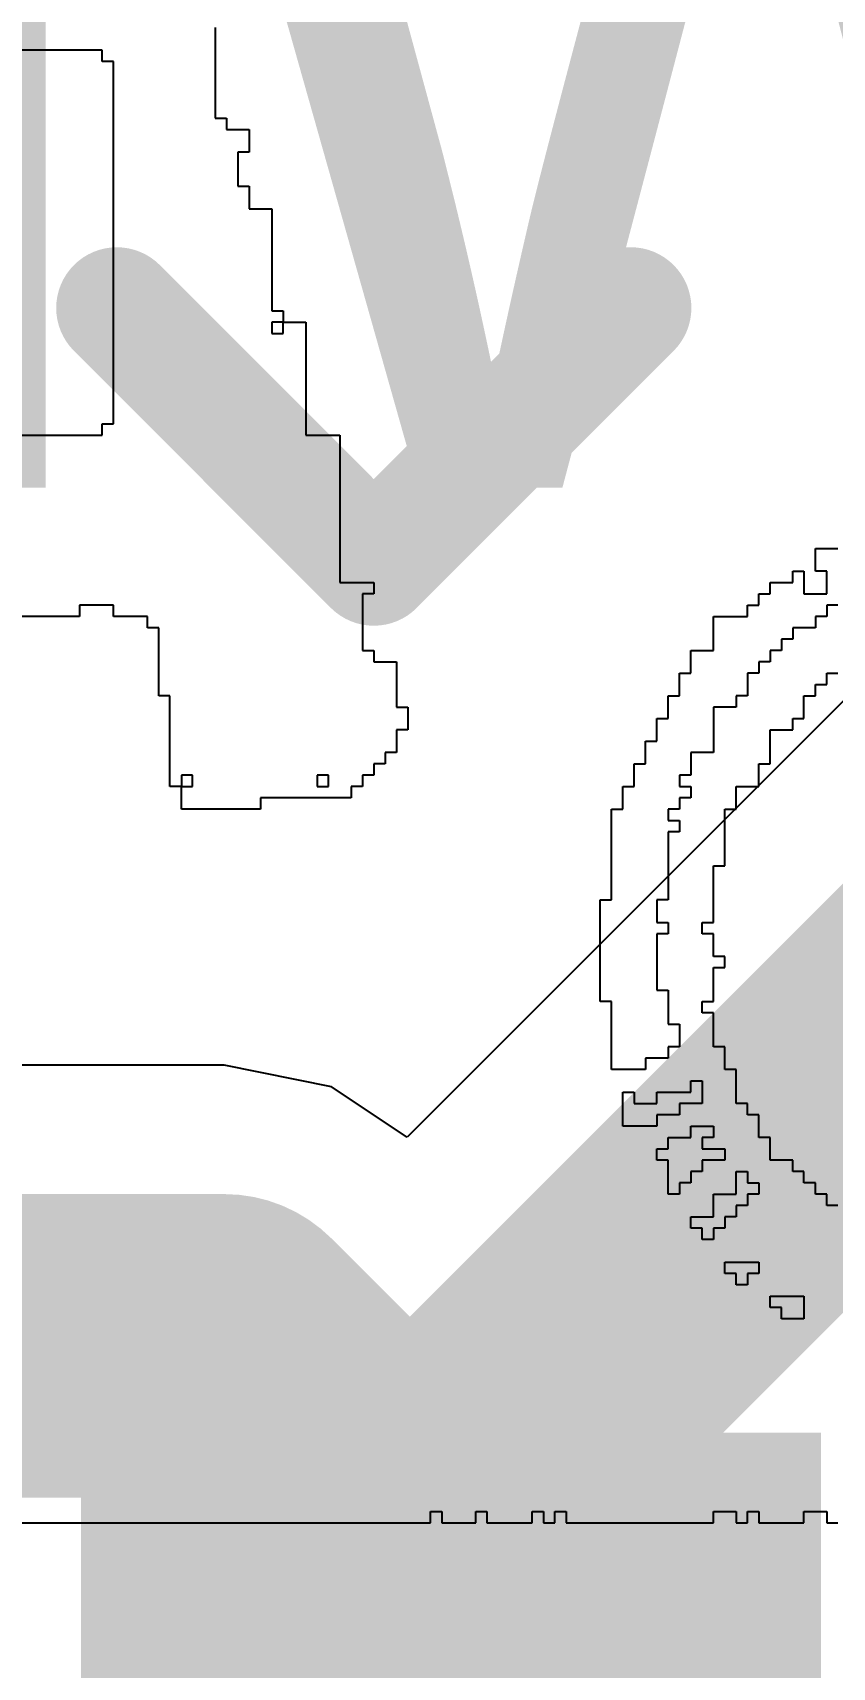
# Model space of a CAD drawing. Header units: millimetres. Extents: x 0 to 168, y 0 to 109.
# Drawn here: x 82.369 to 83.686, y 70.194 to 72.886 of the extents above; entities that cross this region are included whole.
import ezdxf

# ---------------------------------------------------------------- set-up
doc = ezdxf.new("R2010")
doc.units = ezdxf.units.MM
for name, color, linetype in [('BottomOverlay', 54, 'Continuous'), ('TopLayer', 1, 'Continuous'), ('TopOverlay', 2, 'Continuous'), ('TopPaste', 8, 'Continuous'), ('TopSolder', 216, 'Continuous')]:
    doc.layers.add(name, color=color, linetype=linetype)
doc.styles.add('Arial', font='arial.ttf', dxfattribs={"height": 0.2})

# ---------------------------------------------------------------- blocks, each defined once
blk = doc.blocks.new('___________2')
at = {"layer": 'TopLayer'}
blk.add_hatch(color=1, dxfattribs=at).paths.add_polyline_path([(0.45085, 0.508), (1.26365, 0.508), (1.26365, -0.508), (0.45085, -0.508)])
at = {"layer": 'TopPaste'}
blk.add_hatch(color=8, dxfattribs=at).paths.add_polyline_path([(0.45085, 0.508), (1.26365, 0.508), (1.26365, -0.508), (0.45085, -0.508)])
at = {"layer": 'TopSolder'}
blk.add_hatch(color=216, dxfattribs=at).paths.add_polyline_path([(0.34925, 0.6096), (1.36525, 0.6096), (1.36525, -0.6096), (0.34925, -0.6096)])
blk = doc.blocks.new('HDR1X6H_50')
at = {"layer": 'TopOverlay', "const_width": 0.2}
for points in [[(12.2767, -5.9267), (12.7, -6.35)], [(12.7, -6.35), (13.1233, -5.9267)]]:
    blk.add_lwpolyline(points, dxfattribs=at)
at = {"layer": 'TopOverlay', "const_width": 0.1}
for points in [[(12.2267, -5.9267, 1), (12.3267, -5.9267, 1)], [(13.0733, -5.9267, 1), (13.1733, -5.9267, 1)], [(12.65, -6.35, 1), (12.75, -6.35, 1)], [(12.65, -6.35, 1), (12.75, -6.35, 1)]]:
    blk.add_lwpolyline(points, format="xyb", close=True, dxfattribs=at)

msp = doc.modelspace()

# ---------------------------------------------------------------- linework, layer by layer
at = {"layer": 'BottomOverlay'}
for p, q in [((82.6698, 72.8941), (82.6698, 72.8755)), ((82.6698, 72.8755), (82.6698, 72.8568)), ((82.4833, 72.8568), (82.1662, 72.8568)), ((82.4833, 72.8382), (82.4833, 72.8568)), ((82.6698, 72.8568), (82.6698, 72.8382)), ((82.502, 72.8382), (82.4833, 72.8382)), ((82.502, 72.8195), (82.502, 72.8382)), ((82.502, 72.8009), (82.502, 72.8195)), ((82.6698, 72.8382), (82.6698, 72.8195)), ((82.6698, 72.8195), (82.6698, 72.8009)), ((82.502, 72.7822), (82.502, 72.8009)), ((82.6698, 72.8009), (82.6698, 72.7822)), ((82.502, 72.7636), (82.502, 72.7822)), ((82.502, 72.7449), (82.502, 72.7636)), ((82.6698, 72.7822), (82.6698, 72.7636)), ((82.6698, 72.7636), (82.6698, 72.7449)), ((82.502, 72.7263), (82.502, 72.7449)), ((82.6698, 72.7449), (82.6885, 72.7449)), ((82.6885, 72.7449), (82.6885, 72.7263)), ((82.502, 72.7076), (82.502, 72.7263)), ((82.6885, 72.7263), (82.7258, 72.7263)), ((82.7258, 72.7263), (82.7258, 72.7076)), ((82.502, 72.689), (82.502, 72.7076)), ((82.502, 72.6703), (82.502, 72.689)), ((82.7258, 72.689), (82.7072, 72.689)), ((82.7072, 72.689), (82.7072, 72.6703)), ((82.7258, 72.7076), (82.7258, 72.689)), ((82.502, 72.6516), (82.502, 72.6703)), ((82.7072, 72.6703), (82.7072, 72.6516)), ((82.502, 72.633), (82.502, 72.6516)), ((82.502, 72.6143), (82.502, 72.633)), ((82.7072, 72.6516), (82.7072, 72.633)), ((82.7072, 72.633), (82.7258, 72.633)), ((82.7258, 72.633), (82.7258, 72.6143)), ((82.502, 72.5957), (82.502, 72.6143)), ((82.7258, 72.6143), (82.7258, 72.5957)), ((82.502, 72.577), (82.502, 72.5957)), ((82.502, 72.5584), (82.502, 72.577)), ((82.7258, 72.5957), (82.7631, 72.5957)), ((82.7631, 72.5957), (82.7631, 72.577)), ((82.7631, 72.577), (82.7631, 72.5584)), ((82.502, 72.5397), (82.502, 72.5584)), ((82.7631, 72.5584), (82.7631, 72.5397)), ((82.502, 72.5211), (82.502, 72.5397)), ((82.7631, 72.5397), (82.7631, 72.5211)), ((82.502, 72.5024), (82.502, 72.5211)), ((82.502, 72.4838), (82.502, 72.5024)), ((82.7631, 72.5211), (82.7631, 72.5024)), ((82.7631, 72.5024), (82.7631, 72.4838)), ((82.502, 72.4651), (82.502, 72.4838)), ((82.7631, 72.4838), (82.7631, 72.4651)), ((82.502, 72.4465), (82.502, 72.4651)), ((82.502, 72.4278), (82.502, 72.4465)), ((82.7631, 72.4651), (82.7631, 72.4465)), ((82.7631, 72.4465), (82.7631, 72.4278)), ((82.502, 72.4091), (82.502, 72.4278)), ((82.7631, 72.4278), (82.7818, 72.4278)), ((82.7818, 72.4278), (82.7818, 72.4091)), ((82.502, 72.3905), (82.502, 72.4091)), ((82.502, 72.3718), (82.502, 72.3905)), ((82.7818, 72.4091), (82.7631, 72.4091)), ((82.7631, 72.4091), (82.7631, 72.3905)), ((82.7631, 72.3905), (82.7818, 72.3905)), ((82.7818, 72.4091), (82.8191, 72.4091)), ((82.7818, 72.3905), (82.7818, 72.4091)), ((82.8191, 72.4091), (82.8191, 72.3905)), ((82.8191, 72.3905), (82.8191, 72.3718)), ((82.502, 72.3532), (82.502, 72.3718)), ((82.8191, 72.3718), (82.8191, 72.3532)), ((82.502, 72.3345), (82.502, 72.3532)), ((82.502, 72.3159), (82.502, 72.3345)), ((82.8191, 72.3532), (82.8191, 72.3345)), ((82.8191, 72.3345), (82.8191, 72.3159)), ((82.502, 72.2972), (82.502, 72.3159)), ((82.8191, 72.3159), (82.8191, 72.2972)), ((82.502, 72.2786), (82.502, 72.2972)), ((82.8191, 72.2972), (82.8191, 72.2786)), ((82.502, 72.2599), (82.502, 72.2786)), ((82.502, 72.2413), (82.502, 72.2599)), ((82.8191, 72.2786), (82.8191, 72.2599)), ((82.8191, 72.2599), (82.8191, 72.2413)), ((82.4833, 72.2226), (82.4833, 72.2413)), ((82.4833, 72.2413), (82.502, 72.2413)), ((82.8191, 72.2413), (82.8191, 72.2226)), ((82.2968, 72.2226), (82.4833, 72.2226)), ((82.8191, 72.2226), (82.875, 72.2226)), ((82.875, 72.2226), (82.875, 72.204)), ((82.875, 72.204), (82.875, 72.1853)), ((82.875, 72.1853), (82.875, 72.1667)), ((82.875, 72.1667), (82.875, 72.148)), ((82.875, 72.148), (82.875, 72.1293)), ((82.875, 72.1293), (82.875, 72.1107)), ((82.875, 72.1107), (82.875, 72.092)), ((82.875, 72.092), (82.875, 72.0734)), ((82.875, 72.0734), (82.875, 72.0547)), ((82.875, 72.0547), (82.875, 72.0361)), ((82.875, 72.0361), (82.875, 72.0174)), ((82.875, 72.0174), (82.875, 71.9988)), ((83.6585, 72.0174), (83.6585, 72.0361)), ((83.6585, 72.0361), (83.6958, 72.0361)), ((83.6585, 71.9988), (83.6585, 72.0174)), ((82.875, 71.9988), (82.875, 71.9801)), ((83.6212, 71.9801), (83.6212, 71.9988)), ((83.6212, 71.9988), (83.6398, 71.9988)), ((83.6398, 71.9988), (83.6398, 71.9801)), ((83.6772, 71.9988), (83.6585, 71.9988)), ((83.6772, 71.9801), (83.6772, 71.9988)), ((82.875, 71.9801), (82.931, 71.9801)), ((82.931, 71.9615), (82.9123, 71.9615)), ((82.9123, 71.9615), (82.9123, 71.9428)), ((82.931, 71.9801), (82.931, 71.9615)), ((83.5652, 71.9428), (83.5652, 71.9615)), ((83.5652, 71.9615), (83.5839, 71.9615)), ((83.5839, 71.9615), (83.5839, 71.9801)), ((83.5839, 71.9801), (83.6212, 71.9801)), ((83.6398, 71.9801), (83.6398, 71.9615)), ((83.6398, 71.9615), (83.6772, 71.9615)), ((83.6772, 71.9615), (83.6772, 71.9801)), ((82.502, 71.9428), (82.446, 71.9428)), ((82.446, 71.9428), (82.446, 71.9241)), ((82.502, 71.9241), (82.502, 71.9428)), ((82.9123, 71.9428), (82.9123, 71.9241)), ((83.5466, 71.9241), (83.5466, 71.9428)), ((83.5466, 71.9428), (83.5652, 71.9428)), ((83.6958, 71.9428), (83.6772, 71.9428)), ((83.6772, 71.9428), (83.6772, 71.9241)), ((82.446, 71.9241), (82.1662, 71.9241)), ((82.5579, 71.9241), (82.502, 71.9241)), ((82.5579, 71.9055), (82.5579, 71.9241)), ((82.5766, 71.9055), (82.5579, 71.9055)), ((82.5766, 71.8868), (82.5766, 71.9055)), ((82.9123, 71.9241), (82.9123, 71.9055)), ((82.9123, 71.9055), (82.9123, 71.8868)), ((83.4906, 71.9055), (83.4906, 71.9241)), ((83.4906, 71.9241), (83.5466, 71.9241)), ((83.4906, 71.8868), (83.4906, 71.9055)), ((83.6585, 71.9055), (83.6212, 71.9055)), ((83.6212, 71.9055), (83.6212, 71.8868)), ((83.6772, 71.9241), (83.6585, 71.9241)), ((83.6585, 71.9241), (83.6585, 71.9055)), ((82.5766, 71.8682), (82.5766, 71.8868)), ((82.9123, 71.8868), (82.9123, 71.8682)), ((83.4906, 71.8682), (83.4906, 71.8868)), ((83.6212, 71.8868), (83.6025, 71.8868)), ((83.6025, 71.8868), (83.6025, 71.8682)), ((82.5766, 71.8495), (82.5766, 71.8682)), ((82.5766, 71.8309), (82.5766, 71.8495)), ((82.9123, 71.8682), (82.931, 71.8682)), ((82.931, 71.8682), (82.931, 71.8495)), ((82.931, 71.8495), (82.9683, 71.8495)), ((82.9683, 71.8495), (82.9683, 71.8309)), ((83.4533, 71.8495), (83.4533, 71.8682)), ((83.4533, 71.8682), (83.4906, 71.8682)), ((83.4533, 71.8309), (83.4533, 71.8495)), ((83.5839, 71.8495), (83.5652, 71.8495)), ((83.5652, 71.8495), (83.5652, 71.8309)), ((83.6025, 71.8682), (83.5839, 71.8682)), ((83.5839, 71.8682), (83.5839, 71.8495)), ((82.5766, 71.8122), (82.5766, 71.8309)), ((82.9683, 71.8309), (82.9683, 71.8122)), ((83.4347, 71.8122), (83.4347, 71.8309)), ((83.4347, 71.8309), (83.4533, 71.8309)), ((83.5652, 71.8309), (83.5466, 71.8309)), ((83.5466, 71.8309), (83.5466, 71.8122)), ((83.6772, 71.8122), (83.6772, 71.8309)), ((83.6772, 71.8309), (83.6958, 71.8309)), ((82.5766, 71.7936), (82.5766, 71.8122)), ((82.9683, 71.8122), (82.9683, 71.7936)), ((83.4347, 71.7936), (83.4347, 71.8122)), ((83.5466, 71.8122), (83.5466, 71.7936)), ((83.6585, 71.7936), (83.6585, 71.8122)), ((83.6585, 71.8122), (83.6772, 71.8122)), ((82.5952, 71.7936), (82.5766, 71.7936)), ((82.5952, 71.7749), (82.5952, 71.7936)), ((82.5952, 71.7563), (82.5952, 71.7749)), ((82.9683, 71.7936), (82.9683, 71.7749)), ((82.9683, 71.7749), (82.987, 71.7749)), ((82.987, 71.7749), (82.987, 71.7563)), ((83.416, 71.7749), (83.416, 71.7936)), ((83.416, 71.7936), (83.4347, 71.7936)), ((83.416, 71.7563), (83.416, 71.7749)), ((83.5279, 71.7749), (83.4906, 71.7749)), ((83.4906, 71.7749), (83.4906, 71.7563)), ((83.5466, 71.7936), (83.5279, 71.7936)), ((83.5279, 71.7936), (83.5279, 71.7749)), ((83.6398, 71.7749), (83.6398, 71.7936)), ((83.6398, 71.7936), (83.6585, 71.7936)), ((83.6398, 71.7563), (83.6398, 71.7749)), ((82.5952, 71.7376), (82.5952, 71.7563)), ((82.987, 71.7563), (82.987, 71.7376)), ((83.3973, 71.7376), (83.3973, 71.7563)), ((83.3973, 71.7563), (83.416, 71.7563)), ((83.4906, 71.7563), (83.4906, 71.7376)), ((83.6212, 71.7376), (83.6212, 71.7563)), ((83.6212, 71.7563), (83.6398, 71.7563)), ((82.5952, 71.719), (82.5952, 71.7376)), ((82.5952, 71.7003), (82.5952, 71.719)), ((82.987, 71.7376), (82.9683, 71.7376)), ((82.9683, 71.7376), (82.9683, 71.719)), ((82.9683, 71.719), (82.9683, 71.7003)), ((83.3787, 71.7003), (83.3787, 71.719)), ((83.3787, 71.719), (83.3973, 71.719)), ((83.3973, 71.719), (83.3973, 71.7376)), ((83.4906, 71.7376), (83.4906, 71.719)), ((83.4906, 71.719), (83.4906, 71.7003)), ((83.5839, 71.719), (83.5839, 71.7376)), ((83.5839, 71.7376), (83.6212, 71.7376)), ((83.5839, 71.7003), (83.5839, 71.719)), ((82.5952, 71.6816), (82.5952, 71.7003)), ((82.9683, 71.7003), (82.9497, 71.7003)), ((82.9497, 71.7003), (82.9497, 71.6816)), ((83.3787, 71.6816), (83.3787, 71.7003)), ((83.4906, 71.7003), (83.4533, 71.7003)), ((83.4533, 71.7003), (83.4533, 71.6816)), ((83.5839, 71.6816), (83.5839, 71.7003)), ((82.5952, 71.663), (82.5952, 71.6816)), ((82.5952, 71.6443), (82.5952, 71.663)), ((82.6325, 71.663), (82.6139, 71.663)), ((82.6139, 71.663), (82.6139, 71.6443)), ((82.6325, 71.6443), (82.6325, 71.663)), ((82.8564, 71.663), (82.8377, 71.663)), ((82.8377, 71.663), (82.8377, 71.6443)), ((82.8564, 71.6443), (82.8564, 71.663)), ((82.931, 71.663), (82.9123, 71.663)), ((82.9123, 71.663), (82.9123, 71.6443)), ((82.9497, 71.6816), (82.931, 71.6816)), ((82.931, 71.6816), (82.931, 71.663)), ((83.36, 71.663), (83.36, 71.6816)), ((83.36, 71.6816), (83.3787, 71.6816)), ((83.36, 71.6443), (83.36, 71.663)), ((83.4533, 71.663), (83.4347, 71.663)), ((83.4347, 71.663), (83.4347, 71.6443)), ((83.4533, 71.6816), (83.4533, 71.663)), ((83.5652, 71.663), (83.5652, 71.6816)), ((83.5652, 71.6816), (83.5839, 71.6816)), ((83.5652, 71.6443), (83.5652, 71.663)), ((82.6139, 71.6443), (82.5952, 71.6443)), ((82.6139, 71.6257), (82.6139, 71.6443)), ((82.6139, 71.6443), (82.6325, 71.6443)), ((82.8377, 71.6443), (82.8564, 71.6443)), ((82.9123, 71.6443), (82.8937, 71.6443)), ((82.8937, 71.6443), (82.8937, 71.6257)), ((83.3414, 71.6257), (83.3414, 71.6443)), ((83.3414, 71.6443), (83.36, 71.6443)), ((83.4347, 71.6443), (83.4533, 71.6443)), ((83.4533, 71.6443), (83.4533, 71.6257)), ((83.5279, 71.6257), (83.5279, 71.6443)), ((83.5279, 71.6443), (83.5652, 71.6443)), ((82.6139, 71.607), (82.6139, 71.6257)), ((82.7445, 71.607), (82.6139, 71.607)), ((82.8937, 71.6257), (82.7445, 71.6257)), ((82.7445, 71.6257), (82.7445, 71.607)), ((83.3227, 71.5884), (83.3227, 71.607)), ((83.3227, 71.607), (83.3414, 71.607)), ((83.3414, 71.607), (83.3414, 71.6257)), ((83.4347, 71.607), (83.416, 71.607)), ((83.416, 71.607), (83.416, 71.5884)), ((83.4533, 71.6257), (83.4347, 71.6257)), ((83.4347, 71.6257), (83.4347, 71.607)), ((83.5093, 71.5884), (83.5093, 71.607)), ((83.5093, 71.607), (83.5279, 71.607)), ((83.5279, 71.607), (83.5279, 71.6257)), ((83.3227, 71.5697), (83.3227, 71.5884)), ((83.416, 71.5884), (83.4347, 71.5884)), ((83.4347, 71.5884), (83.4347, 71.5697)), ((83.5093, 71.5697), (83.5093, 71.5884)), ((83.3227, 71.5511), (83.3227, 71.5697)), ((83.4347, 71.5697), (83.416, 71.5697)), ((83.416, 71.5697), (83.416, 71.5511)), ((83.5093, 71.5511), (83.5093, 71.5697)), ((83.3227, 71.5324), (83.3227, 71.5511)), ((83.3227, 71.5138), (83.3227, 71.5324)), ((83.416, 71.5511), (83.416, 71.5324)), ((83.416, 71.5324), (83.416, 71.5138)), ((83.5093, 71.5324), (83.5093, 71.5511)), ((83.5093, 71.5138), (83.5093, 71.5324)), ((83.3227, 71.4951), (83.3227, 71.5138)), ((83.416, 71.5138), (83.416, 71.4951)), ((83.4906, 71.4951), (83.4906, 71.5138)), ((83.4906, 71.5138), (83.5093, 71.5138)), ((83.3227, 71.4765), (83.3227, 71.4951)), ((83.3227, 71.4578), (83.3227, 71.4765)), ((83.416, 71.4951), (83.416, 71.4765)), ((83.416, 71.4765), (83.416, 71.4578)), ((83.4906, 71.4765), (83.4906, 71.4951)), ((83.4906, 71.4578), (83.4906, 71.4765)), ((83.3041, 71.4391), (83.3041, 71.4578)), ((83.3041, 71.4578), (83.3227, 71.4578)), ((83.416, 71.4578), (83.3973, 71.4578)), ((83.3973, 71.4578), (83.3973, 71.4391)), ((83.4906, 71.4391), (83.4906, 71.4578)), ((83.3041, 71.4205), (83.3041, 71.4391)), ((83.3041, 71.4018), (83.3041, 71.4205)), ((83.3973, 71.4391), (83.3973, 71.4205)), ((83.3973, 71.4205), (83.416, 71.4205)), ((83.416, 71.4205), (83.416, 71.4018)), ((83.472, 71.4018), (83.472, 71.4205)), ((83.472, 71.4205), (83.4906, 71.4205)), ((83.4906, 71.4205), (83.4906, 71.4391)), ((83.3041, 71.3832), (83.3041, 71.4018)), ((83.416, 71.4018), (83.3973, 71.4018)), ((83.3973, 71.4018), (83.3973, 71.3832)), ((83.4906, 71.4018), (83.472, 71.4018)), ((83.4906, 71.3832), (83.4906, 71.4018)), ((83.3041, 71.3645), (83.3041, 71.3832)), ((83.3041, 71.3459), (83.3041, 71.3645)), ((83.3973, 71.3832), (83.3973, 71.3645)), ((83.3973, 71.3645), (83.3973, 71.3459)), ((83.4906, 71.3645), (83.4906, 71.3832)), ((83.5093, 71.3645), (83.4906, 71.3645)), ((83.5093, 71.3459), (83.5093, 71.3645)), ((83.3041, 71.3272), (83.3041, 71.3459)), ((83.3973, 71.3459), (83.3973, 71.3272)), ((83.4906, 71.3272), (83.4906, 71.3459)), ((83.4906, 71.3459), (83.5093, 71.3459)), ((83.3041, 71.3086), (83.3041, 71.3272)), ((83.3973, 71.3272), (83.3973, 71.3086)), ((83.4906, 71.3086), (83.4906, 71.3272)), ((83.3041, 71.2899), (83.3041, 71.3086)), ((83.3227, 71.2899), (83.3041, 71.2899)), ((83.3227, 71.2713), (83.3227, 71.2899)), ((83.3973, 71.3086), (83.416, 71.3086)), ((83.416, 71.3086), (83.416, 71.2899)), ((83.416, 71.2899), (83.416, 71.2713)), ((83.472, 71.2713), (83.472, 71.2899)), ((83.472, 71.2899), (83.4906, 71.2899)), ((83.4906, 71.2899), (83.4906, 71.3086)), ((83.3227, 71.2526), (83.3227, 71.2713)), ((83.416, 71.2713), (83.416, 71.2526)), ((83.4906, 71.2713), (83.472, 71.2713)), ((83.4906, 71.2526), (83.4906, 71.2713)), ((83.3227, 71.234), (83.3227, 71.2526)), ((83.3227, 71.2153), (83.3227, 71.234)), ((83.416, 71.2526), (83.4347, 71.2526)), ((83.4347, 71.2526), (83.4347, 71.234)), ((83.4347, 71.234), (83.4347, 71.2153)), ((83.4906, 71.234), (83.4906, 71.2526)), ((83.4906, 71.2153), (83.4906, 71.234)), ((83.3227, 71.1966), (83.3227, 71.2153)), ((83.4347, 71.2153), (83.416, 71.2153)), ((83.416, 71.2153), (83.416, 71.1966)), ((83.5093, 71.2153), (83.4906, 71.2153)), ((83.5093, 71.1966), (83.5093, 71.2153)), ((83.3227, 71.178), (83.3227, 71.1966)), ((83.3787, 71.178), (83.3227, 71.178)), ((83.416, 71.1966), (83.3787, 71.1966)), ((83.3787, 71.1966), (83.3787, 71.178)), ((83.5093, 71.178), (83.5093, 71.1966)), ((83.5279, 71.178), (83.5093, 71.178)), ((83.5279, 71.1593), (83.5279, 71.178)), ((83.4533, 71.1407), (83.4533, 71.1593)), ((83.4533, 71.1593), (83.472, 71.1593)), ((83.472, 71.1593), (83.472, 71.1407)), ((83.5279, 71.1407), (83.5279, 71.1593)), ((83.3414, 71.122), (83.3414, 71.1407)), ((83.3414, 71.1407), (83.36, 71.1407)), ((83.3414, 71.1034), (83.3414, 71.122)), ((83.36, 71.1407), (83.36, 71.122)), ((83.36, 71.122), (83.3973, 71.122)), ((83.3973, 71.122), (83.3973, 71.1407)), ((83.3973, 71.1407), (83.4533, 71.1407)), ((83.472, 71.122), (83.4347, 71.122)), ((83.4347, 71.122), (83.4347, 71.1034)), ((83.472, 71.1407), (83.472, 71.122)), ((83.5279, 71.122), (83.5279, 71.1407)), ((83.5466, 71.122), (83.5279, 71.122)), ((83.5466, 71.1034), (83.5466, 71.122)), ((83.3414, 71.0847), (83.3414, 71.1034)), ((83.4347, 71.1034), (83.3973, 71.1034)), ((83.3973, 71.1034), (83.3973, 71.0847)), ((83.5652, 71.1034), (83.5466, 71.1034)), ((83.5652, 71.0847), (83.5652, 71.1034)), ((83.3973, 71.0847), (83.3414, 71.0847)), ((83.4533, 71.0661), (83.4533, 71.0847)), ((83.4533, 71.0847), (83.4906, 71.0847)), ((83.4906, 71.0847), (83.4906, 71.0661)), ((83.5652, 71.0661), (83.5652, 71.0847)), ((83.3973, 71.0288), (83.3973, 71.0474)), ((83.3973, 71.0474), (83.416, 71.0474)), ((83.416, 71.0474), (83.416, 71.0661)), ((83.416, 71.0661), (83.4533, 71.0661)), ((83.4906, 71.0661), (83.472, 71.0661)), ((83.472, 71.0661), (83.472, 71.0474)), ((83.472, 71.0474), (83.5093, 71.0474)), ((83.5093, 71.0474), (83.5093, 71.0288)), ((83.5839, 71.0661), (83.5652, 71.0661)), ((83.5839, 71.0474), (83.5839, 71.0661)), ((83.5839, 71.0288), (83.5839, 71.0474)), ((83.416, 71.0288), (83.3973, 71.0288)), ((83.416, 71.0101), (83.416, 71.0288)), ((83.5093, 71.0288), (83.472, 71.0288)), ((83.472, 71.0288), (83.472, 71.0101)), ((83.6212, 71.0288), (83.5839, 71.0288)), ((83.6212, 71.0101), (83.6212, 71.0288)), ((83.416, 70.9915), (83.416, 71.0101)), ((83.416, 70.9728), (83.416, 70.9915)), ((83.4533, 70.9915), (83.4347, 70.9915)), ((83.4347, 70.9915), (83.4347, 70.9728)), ((83.472, 71.0101), (83.4533, 71.0101)), ((83.4533, 71.0101), (83.4533, 70.9915)), ((83.5279, 70.9915), (83.5279, 71.0101)), ((83.5279, 71.0101), (83.5466, 71.0101)), ((83.5279, 70.9728), (83.5279, 70.9915)), ((83.5466, 71.0101), (83.5466, 70.9915)), ((83.5466, 70.9915), (83.5652, 70.9915)), ((83.5652, 70.9915), (83.5652, 70.9728)), ((83.6398, 71.0101), (83.6212, 71.0101)), ((83.6398, 70.9915), (83.6398, 71.0101)), ((83.6585, 70.9915), (83.6398, 70.9915)), ((83.6585, 70.9728), (83.6585, 70.9915)), ((83.4347, 70.9728), (83.416, 70.9728)), ((83.4906, 70.9541), (83.4906, 70.9728)), ((83.4906, 70.9728), (83.5279, 70.9728)), ((83.5652, 70.9728), (83.5466, 70.9728)), ((83.5466, 70.9728), (83.5466, 70.9541)), ((83.6772, 70.9728), (83.6585, 70.9728)), ((83.6772, 70.9541), (83.6772, 70.9728)), ((83.4533, 70.9168), (83.4533, 70.9355)), ((83.4533, 70.9355), (83.4906, 70.9355)), ((83.4906, 70.9355), (83.4906, 70.9541)), ((83.5279, 70.9355), (83.5093, 70.9355)), ((83.5093, 70.9355), (83.5093, 70.9168)), ((83.5466, 70.9541), (83.5279, 70.9541)), ((83.5279, 70.9541), (83.5279, 70.9355)), ((83.6958, 70.9541), (83.6772, 70.9541)), ((83.472, 70.9168), (83.4533, 70.9168)), ((83.472, 70.8982), (83.472, 70.9168)), ((83.5093, 70.9168), (83.4906, 70.9168)), ((83.4906, 70.9168), (83.4906, 70.8982)), ((83.4906, 70.8982), (83.472, 70.8982)), ((83.5093, 70.8422), (83.5093, 70.8609)), ((83.5093, 70.8609), (83.5652, 70.8609)), ((83.5652, 70.8609), (83.5652, 70.8422)), ((83.5279, 70.8422), (83.5093, 70.8422)), ((83.5279, 70.8236), (83.5279, 70.8422)), ((83.5652, 70.8422), (83.5466, 70.8422)), ((83.5466, 70.8422), (83.5466, 70.8236)), ((83.5466, 70.8236), (83.5279, 70.8236)), ((83.5839, 70.7863), (83.5839, 70.8049)), ((83.5839, 70.8049), (83.6398, 70.8049)), ((83.6398, 70.8049), (83.6398, 70.7863)), ((83.6025, 70.7863), (83.5839, 70.7863)), ((83.6025, 70.7676), (83.6025, 70.7863)), ((83.6398, 70.7863), (83.6398, 70.7676)), ((83.6398, 70.7676), (83.6025, 70.7676)), ((83.0243, 70.4318), (83.0243, 70.4505)), ((83.0243, 70.4505), (83.0429, 70.4505)), ((83.0429, 70.4505), (83.0429, 70.4318)), ((83.0989, 70.4318), (83.0989, 70.4505)), ((83.0989, 70.4505), (83.1175, 70.4505)), ((83.1175, 70.4505), (83.1175, 70.4318)), ((83.1922, 70.4318), (83.1922, 70.4505)), ((83.1922, 70.4505), (83.2108, 70.4505)), ((83.2108, 70.4505), (83.2108, 70.4318)), ((83.2295, 70.4318), (83.2295, 70.4505)), ((83.2295, 70.4505), (83.2481, 70.4505)), ((83.2481, 70.4505), (83.2481, 70.4318)), ((83.4906, 70.4318), (83.4906, 70.4505)), ((83.4906, 70.4505), (83.5279, 70.4505)), ((83.5279, 70.4505), (83.5279, 70.4318)), ((83.5466, 70.4318), (83.5466, 70.4505)), ((83.5466, 70.4505), (83.5652, 70.4505)), ((83.5652, 70.4505), (83.5652, 70.4318)), ((83.6398, 70.4318), (83.6398, 70.4505)), ((83.6398, 70.4505), (83.6772, 70.4505)), ((83.6772, 70.4505), (83.6772, 70.4318)), ((81.1216, 70.4318), (83.0243, 70.4318)), ((83.0429, 70.4318), (83.0989, 70.4318)), ((83.1175, 70.4318), (83.1922, 70.4318)), ((83.2108, 70.4318), (83.2295, 70.4318)), ((83.2481, 70.4318), (83.4906, 70.4318)), ((83.5279, 70.4318), (83.5466, 70.4318)), ((83.5652, 70.4318), (83.6398, 70.4318)), ((83.6772, 70.4318), (83.6958, 70.4318))]:
    msp.add_line(p, q, dxfattribs=at)
at = {"layer": 'TopLayer'}
for p, q in [((84.0013, 72.0817), (82.9862, 71.0666)), ((82.6847, 71.1851), (81.9051, 71.1851)), ((82.8615, 71.1499), (82.6847, 71.1851)), ((82.6847, 71.1851), (82.6847, 71.1851)), ((82.9862, 71.0666), (82.8615, 71.1499))]:
    msp.add_line(p, q, dxfattribs=at)
at = {"layer": 'TopLayer', "const_width": 0.5}
for points in [[(83.058, 70.485), (84.328, 71.755)], [(80.772, 70.723), (82.6847, 70.723)], [(82.6847, 70.723), (82.9227, 70.485)], [(82.9227, 70.485), (83.058, 70.485)]]:
    msp.add_lwpolyline(points, dxfattribs=at)
at = {"layer": 'TopLayer', "const_width": 0.25}
for points in [[(82.5597, 70.723, 1), (82.8097, 70.723, 1)], [(82.5597, 70.723, 1), (82.8097, 70.723, 1)], [(82.7977, 70.485, 1), (83.0477, 70.485, 1)], [(82.7977, 70.485, 1), (83.0477, 70.485, 1)], [(82.933, 70.485, 1), (83.183, 70.485, 1)], [(82.933, 70.485, 1), (83.183, 70.485, 1)]]:
    msp.add_lwpolyline(points, format="xyb", close=True, dxfattribs=at)

# ---------------------------------------------------------------- block references
msp.add_blockref('HDR1X6H_50', (70.231, 78.359))
at = {"rotation": 90}
msp.add_blockref('___________2', (83.058, 69.215), dxfattribs=at)

# ---------------------------------------------------------------- texts
at = {"layer": 'TopOverlay', "style": 'Arial'}
msp.add_text('HWB', height=1.524, dxfattribs=at).set_placement((81.0267, 72.1362))

doc.saveas('drawing.dxf')
